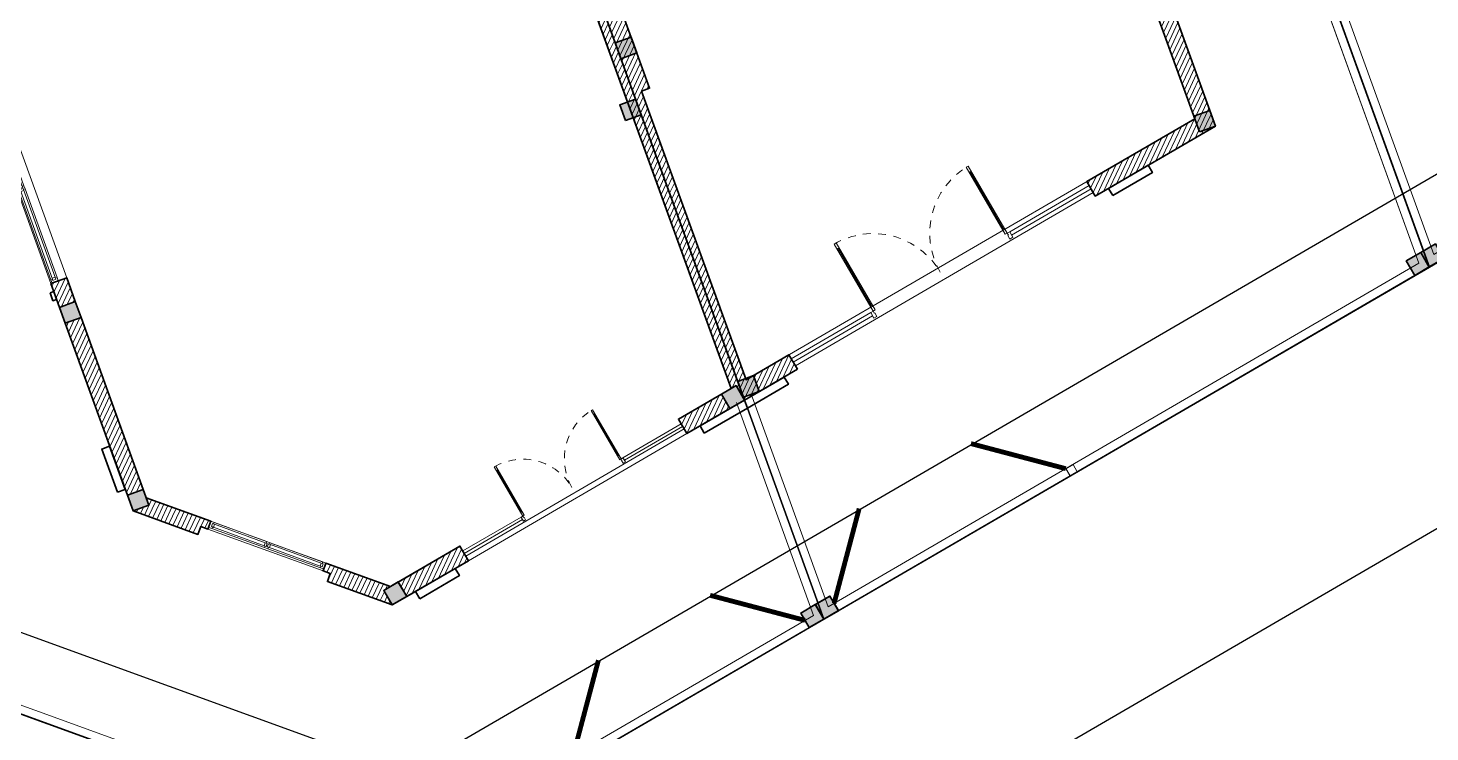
# Model space of a CAD drawing. Header units: millimetres. Extents: x 567980 to 569372, y 2065777 to 2066674.
# Drawn here: x 568701.67 to 568719.97, y 2066227.02 to 2066236.21 of the extents above; entities that cross this region are included whole.
import ezdxf

# ---------------------------------------------------------------- set-up
doc = ezdxf.new("R2010")
doc.units = ezdxf.units.MM
doc.linetypes.add('CENTER', pattern=[3, 1.5, -0.5, 0.5, -0.5])
doc.linetypes.add('HIDDEN2', pattern=[0.1875, 0.125, -0.0625])
for name, color, linetype, lineweight in [('A-COT VACH', 2, 'Continuous', 35), ('A-CUA', 25, 'Continuous', 5), ('A-HATCH', 251, 'Continuous', 5), ('A-NET THAY', 125, 'Continuous', 18), ('A-TUONG', 255, 'Continuous', 35), ('boDnv', 54, 'Continuous', 25), ('i_Cua', 252, 'Continuous', 13)]:
    doc.layers.add(name, color=color, linetype=linetype, lineweight=lineweight)
for name, color, linetype in [('ChiaLo', 128, 'CENTER'), ('datOlienke', 42, 'Continuous'), ('LogDg', 7, 'Continuous'), ('LoLK', 6, 'Continuous'), ('QUYEN', 7, 'Continuous'), ('ViaHeS', 32, 'Continuous')]:
    doc.layers.add(name, color=color, linetype=linetype)
doc.styles.add('rms', font='romans.shx', dxfattribs={"width": 0.7, "bigfont": 'vns.shx'})
doc.linetypes.add('ADL', pattern='A,0.125,-0.15,["++",rms,S=0.5,R=0,X=0,Y=-0.2245],-1.35,1.125', length=2.75)
pattern_1 = [(45.000061, (-291.638894, 680.583354), (-0.039774799, 0.039774714), [])]
pattern_2 = [(45.0000611, (-9276.452184, -2120.597196), (-0.03977479885, 0.03977471403), [])]

# ---------------------------------------------------------------- blocks, each defined once
blk = doc.blocks.new('NEN')
at = {"layer": 'boDnv', "color": 10, "linetype": 'ADL', "ltscale": 0.25}
blk.add_lwpolyline([(9.135, -145.213), (3.993, -143.345), (-37.434, -28.806), (-34.864, -22.833), (-8.048, -11.144), (-2.559, -13.506), (37.289, -123.679), (34.915, -130.214)], close=True, dxfattribs=at)
at = {"layer": 'ChiaLo', "ltscale": 5}
for points in [[(22.483, -138.604), (-21.838, -16.064)], [(14.576, -143.204), (8.341, -125.966)]]:
    blk.add_lwpolyline(points, dxfattribs=at)
at = {"layer": 'datOlienke'}
blk.add_lwpolyline([(9.234, -146.312), (3.211, -144.125), (-38.509, -28.774), (-35.626, -22.074), (-8.05, -10.054), (-1.766, -12.758), (38.353, -123.68), (35.731, -130.896)], close=True, dxfattribs=at)
at = {"layer": 'LogDg'}
blk.add_lwpolyline([(-9.552, -7.434), (-39.866, -20.643, 0.395629), (-44.194, -30.698), (-2.582, -145.746, 0.467936), (8.964, -149.94), (37.955, -133.073, 0.362457), (41.455, -123.437), (1.167, -12.047, 0.433046)], format="xyb", close=True, dxfattribs=at)
at = {"layer": 'LoLK'}
for points in [[(25.268, -119.843), (16.804, -122.904), (22.483, -138.604), (30.389, -134.004)], [(16.804, -122.904), (8.341, -125.966), (14.576, -143.204), (22.483, -138.604)], [(8.341, -125.966), (-2.003, -129.707), (3.211, -144.125), (9.234, -146.312), (14.576, -143.204)]]:
    blk.add_lwpolyline(points, close=True, dxfattribs=at)
at = {"layer": 'ViaHeS'}
blk.add_lwpolyline([(9.234, -146.312), (3.211, -144.125), (-38.509, -28.774), (-35.626, -22.074), (-8.05, -10.054), (-1.766, -12.758), (38.353, -123.68), (35.731, -130.896)], close=True, dxfattribs=at)
blk = doc.blocks.new('NEN I02')
at = {"layer": 'datOlienke'}
blk.add_lwpolyline([(4.105, 4.919), (0, 0), (-122.664, 0), (-127.984, 4.99), (-129.908, 35.01), (-125.228, 40), (-7.274, 40), (-1.379, 35.081)], close=True, dxfattribs=at)
at = {"layer": 'LoLK'}
for points in [[(-15.332, 29), (-15.332, 20), (1.363, 20), (-0.274, 29)], [(-15.332, 20), (-15.332, 11), (3, 11), (1.363, 20)], [(-15.332, 11), (-15.332, 0), (0, 0), (4.105, 4.919), (3, 11)]]:
    blk.add_lwpolyline(points, close=True, dxfattribs=at)
blk = doc.blocks.new('cot 220')
at = {"layer": 'A-COT VACH'}
h = blk.add_hatch(color=256, dxfattribs=at)
h.dxf.hatch_style = 1
h.paths.add_polyline_path([(110, 110), (-110, 110), (-110, -110), (110, -110)])
blk.add_lwpolyline([(-110, -110), (110, -110), (110, 110), (-110, 110)], close=True, dxfattribs=at)
blk = doc.blocks.new('C I2')
at = {"layer": 'A-NET THAY'}
for points in [[(0, 3049), (0, 0), (9000, 1637), (9000, 18332), (0, 18332), (0, 16332)], [(110, 3049), (110, 132), (8890, 1728), (8890, 18222), (110, 18222), (110, 16332)]]:
    blk.add_lwpolyline(points, dxfattribs=at)
blk.add_lwpolyline([(3768, 685), (3660, 666), (3640, 774), (3749, 793)], close=True, dxfattribs=at)
at = {"layer": 'QUYEN'}
for points in [[(3640, 774, 62.5, 62.5, 0), (2587, 1503, 0, 0, 0.192739), (2410, 550, 0, 0, 1.782882)], [(197, 148, 62.5, 62.5, 0), (926, 1201, 0, 0, -0.192739), (1427, 371, 0, 0, -1.782882)]]:
    blk.add_lwpolyline(points, format="xyseb", dxfattribs=at)
at = {"layer": 'A-COT VACH', "xscale": -1, "rotation": 10.30641947380582}
for p in [(8872, 1725), (89, 128)]:
    blk.add_blockref('cot 220', p, dxfattribs=at)
blk = doc.blocks.new('CI1')
at = {"layer": 'A-NET THAY'}
for points in [[(0, 16332), (0, 18332), (-11000, 18332), (-11000, 3000), (-6081, -1106), (0, 0), (0, 3049)], [(-110, 16332), (-110, 18222), (-10890, 18222), (-10890, 3051), (-6050, -988), (-110, 92), (-110, 3049)]]:
    blk.add_lwpolyline(points, dxfattribs=at)
at = {"layer": 'QUYEN'}
for points in [[(-236, 69, 62.5, 62.5, 0), (-1290, 798, 0, 0, 0.192739), (-1466, -155, 0, 0, 1.782882)], [(-3680, -557, 62.5, 62.5, 0), (-2950, 496, 0, 0, -0.192739), (-2450, -334, 0, 0, -1.782882)]]:
    blk.add_lwpolyline(points, format="xyseb", dxfattribs=at)
at = {"layer": 'A-COT VACH', "rotation": 10.30641947469867}
blk.add_blockref('cot 220', (-128, 89), dxfattribs=at)
blk = doc.blocks.new('*U409')
at = {"layer": 'A-CUA', "color": 32}
for points in [[(60, -40), (45, -40), (45, -18), (0, -18), (0, -40), (0, -40), (0, -82), (0, -82), (0, -103), (45, -103), (45, -82), (60, -82)], [(30, -82), (60, -82), (60, -40), (30, -40)], [(1293, -82), (1263, -82), (1263, -40), (1293, -40)], [(1322, -82), (1307, -82), (1307, -40), (1322, -40), (1322, -18), (1277, -18), (1277, -40), (1293, -40), (1293, -82), (1277, -82), (1277, -103), (1322, -103)], [(1307, -82), (1337, -82), (1337, -40), (1307, -40)], [(2540, -40), (2555, -40), (2555, -18), (2600, -18), (2600, -40), (2600, -40), (2600, -82), (2600, -82), (2600, -103), (2555, -103), (2555, -82), (2540, -82)], [(2570, -82), (2540, -82), (2540, -40), (2570, -40)]]:
    blk.add_lwpolyline(points, close=True, dxfattribs=at)
at = {"layer": 'A-CUA', "color": 37, "lineweight": -2}
for points in [[(45, -18), (1277, -18), (1277, -40), (45, -40)], [(45, -82), (1277, -82), (1277, -103), (45, -103)], [(2555, -18), (1322, -18), (1322, -40), (2555, -40)], [(2555, -82), (1322, -82), (1322, -103), (2555, -103)]]:
    blk.add_lwpolyline(points, close=True, dxfattribs=at)
blk = doc.blocks.new('*U525')
for p, q in [((90, -100), (50, -100)), ((70, -100), (70, -1250)), ((2710, -100), (2750, -100)), ((2730, -100), (2730, -1250)), ((90, -1250), (50, -1250)), ((2710, -1250), (2750, -1250))]:
    blk.add_line(p, q)
for points in [[(0, 113), (60, 113), (60, 40), (50, 40), (50, 0), (0, 0)], [(50, 0), (90, 0), (90, -1350), (50, -1350)], [(2750, 0), (2710, 0), (2710, -1350), (2750, -1350)], [(2800, 113), (2740, 113), (2740, 40), (2750, 40), (2750, 0), (2800, 0)]]:
    blk.add_lwpolyline(points, close=True)
at = {"linetype": 'HIDDEN2'}
for centre, start, end in [((50, 0), 270, 0), ((2750, 0), 180, 270)]:
    blk.add_arc(centre, 1350, start, end, dxfattribs=at)
blk = doc.blocks.new('cua 4500')
at = {"layer": 'A-CUA'}
for points in [[(0, 0), (1200, 0), (1200, 50), (0, 50)], [(4500, 0), (3300, 0), (3300, 50), (4500, 50)]]:
    blk.add_lwpolyline(points, close=True, dxfattribs=at)
at = {"layer": 'A-NET THAY'}
blk.add_line((0, -59), (4500, -54), dxfattribs=at)
at = {"layer": 'A-CUA', "extrusion": (-8.26284e-10, -2.67043e-10, -1), "xscale": 0.7500000000000006, "yscale": 0.7500000000000006, "zscale": -0.7500000000000004, "rotation": 180.0016627943368}
blk.add_blockref('*U525', (-1200, 50, 0), dxfattribs=at)
blk = doc.blocks.new('*U384')
at = {"layer": 'A-CUA', "color": 32}
for points in [[(60, -40), (45, -40), (45, -18), (0, -18), (0, -40), (0, -40), (0, -82), (0, -82), (0, -103), (45, -103), (45, -82), (60, -82)], [(30, -82), (60, -82), (60, -40), (30, -40)], [(793, -82), (763, -82), (763, -40), (793, -40)], [(823, -82), (808, -82), (808, -40), (823, -40), (823, -18), (778, -18), (778, -40), (793, -40), (793, -82), (778, -82), (778, -103), (823, -103)], [(808, -82), (838, -82), (838, -40), (808, -40)], [(1540, -40), (1555, -40), (1555, -18), (1600, -18), (1600, -40), (1600, -40), (1600, -82), (1600, -82), (1600, -103), (1555, -103), (1555, -82), (1540, -82)], [(1570, -82), (1540, -82), (1540, -40), (1570, -40)]]:
    blk.add_lwpolyline(points, close=True, dxfattribs=at)
at = {"layer": 'A-CUA', "color": 37, "lineweight": -2}
for points in [[(45, -18), (778, -18), (778, -40), (45, -40)], [(45, -82), (778, -82), (778, -103), (45, -103)], [(1555, -18), (823, -18), (823, -40), (1555, -40)], [(1555, -82), (823, -82), (823, -103), (1555, -103)]]:
    blk.add_lwpolyline(points, close=True, dxfattribs=at)
blk = doc.blocks.new('cum t1 dh i')
at = {"layer": 'A-HATCH'}
h = blk.add_hatch(dxfattribs=at)
h.set_pattern_fill('ANSI31', color=256, scale=0.45, angle=0.0001)
h.set_pattern_definition(pattern_2)
h.paths.add_polyline_path([(11.787, -15.146), (11, -15.289), (11, -2.007), (11.6, -2.007), (11.6, -2.227), (11.11, -2.227), (11.11, -4.587), (11.22, -4.587), (11.22, -11.037), (11.11, -11.037), (11.11, -15.046), (11.748, -14.93)])
h = blk.add_hatch(dxfattribs=at)
h.set_pattern_fill('ANSI31', color=256, scale=0.45, angle=0.0001)
h.set_pattern_definition(pattern_1)
h.paths.add_polyline_path([(10.89, -9.147), (11, -9.147), (11, -15.289), (10.961, -15.073), (10.89, -15.086)])
h = blk.add_hatch(dxfattribs=at)
h.set_pattern_fill('ANSI31', color=256, scale=0.45, angle=0.0001)
h.set_pattern_definition(pattern_2)
h.paths.add_polyline_path([(16.175, -14.124), (17.78, -13.833), (17.78, -9.717), (18, -9.717), (18, -14.016), (16.214, -14.341)])
h = blk.add_hatch(dxfattribs=at)
h.set_pattern_fill('ANSI31', color=256, scale=0.45, angle=0.0001)
h.set_pattern_definition(pattern_1)
h.paths.add_polyline_path([(3, -10.777), (3.22, -10.777), (3.22, -11.107), (3, -11.107)])
h = blk.add_hatch(dxfattribs=at)
h.set_pattern_fill('ANSI31', color=256, scale=0.45, angle=0.0001)
h.set_pattern_definition(pattern_1)
h.paths.add_polyline_path([(3, -13.715), (3.22, -13.715), (3.22, -11.327), (3, -11.327)])
h = blk.add_hatch(dxfattribs=at)
h.set_pattern_fill('ANSI31', color=256, scale=0.45, angle=0.0001)
h.set_pattern_definition(pattern_1)
h.paths.add_polyline_path([(3.22, -13.832), (3.909, -14.407), (3.838, -14.491), (3.761, -14.427), (3.691, -14.511), (3, -13.935), (3.22, -13.935)])
h = blk.add_hatch(dxfattribs=at)
h.set_pattern_fill('ANSI31', color=256, scale=0.45, angle=0.0001)
h.set_pattern_definition(pattern_1)
h.paths.add_polyline_path([(10.143, -15.445), (10.104, -15.229), (10.744, -15.112), (10.784, -15.329)])
h = blk.add_hatch(dxfattribs=at)
h.set_pattern_fill('ANSI31', color=256, scale=0.45, angle=0.0001)
h.set_pattern_definition(pattern_1)
h.paths.add_polyline_path([(5.764, -16.241), (5.724, -16.025), (5.826, -16.006), (5.137, -15.432), (5.067, -15.516), (5.143, -15.58), (5.073, -15.665)])
h = blk.add_hatch(dxfattribs=at)
h.set_pattern_fill('ANSI31', color=256, scale=0.45, angle=0.0001)
h.set_pattern_definition(pattern_1)
h.paths.add_polyline_path([(5.98, -16.202), (5.941, -15.986), (6.857, -15.819), (6.896, -16.035)])
blk.add_line((11.6, -14.956), (16.644, -14.039), dxfattribs=at)
at = {"layer": 'A-NET THAY'}
for p, q in [((3.909, -14.407), (5.137, -15.432)), ((5.067, -15.516), (3.838, -14.491)), ((6.896, -16.035), (10.143, -15.445))]:
    blk.add_line(p, q, dxfattribs=at)
for points in [[(29, -2.453), (29, 0), (20, 0), (20, -16.695), (29, -15.058), (29, -12.009)], [(28.89, -2.453), (28.89, -0.11), (20.11, -0.11), (20.11, -16.563), (28.89, -14.967), (28.9, -12.027)]]:
    blk.add_lwpolyline(points, dxfattribs=at)
blk.add_lwpolyline([(3, -10.777), (3.22, -10.777), (3.22, -8.177), (3, -8.177)], close=True, dxfattribs=at)
at = {"layer": 'A-TUONG'}
for p, q in [((11, -2), (11, -15.282)), ((10.89, -15.086), (10.89, -9.147)), ((3, -10.777), (3.22, -10.777)), ((3.909, -14.407), (3.22, -13.832)), ((3, -13.935), (3.691, -14.511)), ((3.838, -14.491), (3.909, -14.407)), ((11.787, -15.146), (11.748, -14.93)), ((10.104, -15.229), (10.89, -15.086)), ((11.59, -15.182), (11.61, -15.29)), ((10.143, -15.445), (10.104, -15.229)), ((10.104, -15.229), (10.143, -15.445)), ((11, -15.289), (10.143, -15.445)), ((11, -15.289), (11, -15.401)), ((5.067, -15.516), (5.137, -15.432)), ((5.826, -16.006), (5.137, -15.432)), ((5.073, -15.665), (5.764, -16.241)), ((6.857, -15.819), (5.826, -16.006)), ((6.896, -16.035), (6.857, -15.819)), ((6.857, -15.819), (6.896, -16.035)), ((5.764, -16.241), (6.896, -16.035)), ((6.699, -16.071), (6.719, -16.179))]:
    blk.add_line(p, q, dxfattribs=at)
for points in [[(11.787, -15.146), (11, -15.289), (11, -2.007), (11.6, -2.007), (11.6, -2.227), (11.11, -2.227), (11.11, -4.587), (11.22, -4.587), (11.22, -11.037), (11.11, -11.037), (11.11, -15.046), (11.748, -14.93)], [(10.89, -9.147), (11, -9.147), (11, -15.289), (10.961, -15.073), (10.89, -15.086)], [(3, -10.777), (3.22, -10.777), (3.22, -11.107), (3, -11.107)], [(2.95, -10.887), (3, -10.887), (3, -10.997), (2.95, -10.997)], [(3.22, -11.107), (3.22, -11.107)], [(3, -13.715), (3.22, -13.715), (3.22, -11.327), (3, -11.327)], [(2.89, -13.635), (3, -13.635), (3, -13.035), (2.89, -13.035)], [(3.22, -13.715), (3.22, -13.715)], [(3.22, -13.832), (3.909, -14.407), (3.838, -14.491), (3.761, -14.427), (3.691, -14.511), (3, -13.935), (3.22, -13.935)], [(16.431, -14.413), (16.411, -14.305), (17.002, -14.198), (17.021, -14.306)], [(10.143, -15.445), (10.104, -15.229), (10.744, -15.112), (10.784, -15.329)], [(11, -15.401), (11, -15.289), (11.59, -15.182), (11.61, -15.29)], [(10.359, -15.517), (10.34, -15.409), (11, -15.289), (11, -15.401)], [(5.764, -16.241), (5.724, -16.025), (5.826, -16.006), (5.137, -15.432), (5.067, -15.516), (5.143, -15.58), (5.073, -15.665)], [(5.98, -16.202), (5.941, -15.986), (6.857, -15.819), (6.896, -16.035)], [(6.129, -16.287), (6.109, -16.179), (6.699, -16.071), (6.719, -16.179)]]:
    blk.add_lwpolyline(points, close=True, dxfattribs=at)
for points in [[(16.175, -14.124), (17.78, -13.833), (17.78, -9.717), (18, -9.717), (18, -14.016), (16.214, -14.341), (16.175, -14.124)], [(3.691, -14.511), (3.761, -14.427), (3.838, -14.491)], [(5.073, -15.665), (5.143, -15.58), (5.067, -15.516)]]:
    blk.add_lwpolyline(points, dxfattribs=at)
at = {"layer": 'A-COT VACH'}
for p, xscale, yscale, zscale, rotation in [((11.11, -10.437), 0.001, 0.001, 0.001, 6.109128234503596e-05), ((3.11, -11.217), 0.001, 0.001, 0.001, 6.109128234503596e-05), ((10.89, -11.217), 0.001, 0.001, 0.001, 6.109128234503596e-05), ((3.11, -13.825), 0.001, 0.001, 0.001, 6.109128234503596e-05), ((17.89, -13.906), 0.001, 0.001, 0.001, 6.109128234503596e-05), ((10.872, -15.201), 0.001, 0.001, 0.001, 10.30648059866901), ((11.11, -15.139), 0.001, 0.001, 0.001, 6.109128234503596e-05), ((5.852, -16.113), -0.001, 0.001, 0.001, 190.306480570617), ((20.089, -16.567), 0.0009999999999999998, 0.0009999999999999998, 0.0009999999999999998, 10.30641946549275)]:
    blk.add_blockref('cot 220', p, dxfattribs=dict(at, xscale=xscale, yscale=yscale, zscale=zscale, rotation=rotation))
at = {"layer": 'A-CUA', "xscale": 0.001, "yscale": 0.001, "zscale": 0.001}
for name, p, rotation in [('*U409', (3, -10.777), 90.00006109128235), ('*U384', (5.071, -15.511), 140.1532708271345)]:
    blk.add_blockref(name, p, dxfattribs=dict(at, rotation=rotation))
at = {"layer": 'A-NET THAY', "xscale": 0.001, "yscale": 0.001, "zscale": 0.001}
for name in ['CI1', 'C I2']:
    blk.add_blockref(name, (11, -18.332), dxfattribs=at)
at = {"layer": 'i_Cua'}
for p, xscale, yscale, zscale, rotation in [((11.767, -15.038), 0.001, 0.001, 0.001, 10.30648056515166), ((6.877, -15.927), 0.0007333333333322281, 0.0007333333333322281, 0.0007333333333322281, 10.30648056959108)]:
    blk.add_blockref('cua 4500', p, dxfattribs=dict(at, xscale=xscale, yscale=yscale, zscale=zscale, rotation=rotation))
blk = doc.blocks.new('MBT1 IO2')
at = {"layer": 'LoLK', "rotation": 89.99993890871768}
blk.add_blockref('cum t1 dh i', (-15.332, -0.001), dxfattribs=at)
at = {"layer": 'LoLK'}
blk.add_blockref('NEN I02', (0, 0), dxfattribs=at)
blk = doc.blocks.new('CUM CONG A10.9.9.1.8')
at = {"layer": 'A-NET THAY'}
for points in [[(29, -2.453), (29, 0), (20, 0), (20, -16.695), (29, -15.058), (29, -12.009)], [(28.89, -2.453), (28.89, -0.11), (20.11, -0.11), (20.11, -16.563), (28.89, -14.967), (28.9, -12.027)]]:
    blk.add_lwpolyline(points, dxfattribs=at)
at = {"layer": 'A-COT VACH', "xscale": 0.001, "yscale": 0.001, "zscale": 0.001, "rotation": 10.30641946549278}
blk.add_blockref('cot 220', (20.089, -16.567), dxfattribs=at)
at = {"layer": 'A-NET THAY', "xscale": 0.001, "yscale": 0.001, "zscale": 0.001}
for name in ['CI1', 'C I2']:
    blk.add_blockref(name, (11, -18.332), dxfattribs=at)
blk = doc.blocks.new('MB CONG KHU A')
at = {"layer": 'LoLK', "rotation": 19.88421774950428}
blk.add_blockref('CUM CONG A10.9.9.1.8', (-49.402, 1.343), dxfattribs=at)

msp = doc.modelspace()

# ---------------------------------------------------------------- block references
at = {"layer": 'boDnv'}
msp.add_blockref('NEN', (568697.481, 2066371.697), dxfattribs=at)

# ---------------------------------------------------------------- next in the draw order: block references
at = {"layer": 'LoLK', "rotation": 289.8842788556047}
msp.add_blockref('MBT1 IO2', (568700.692, 2066227.573), dxfattribs=at)

# ---------------------------------------------------------------- next in the draw order: block references
at = {"layer": 'LoLK'}
msp.add_blockref('MB CONG KHU A', (568744.879, 2066240.648), dxfattribs=at)

doc.saveas('drawing.dxf')
